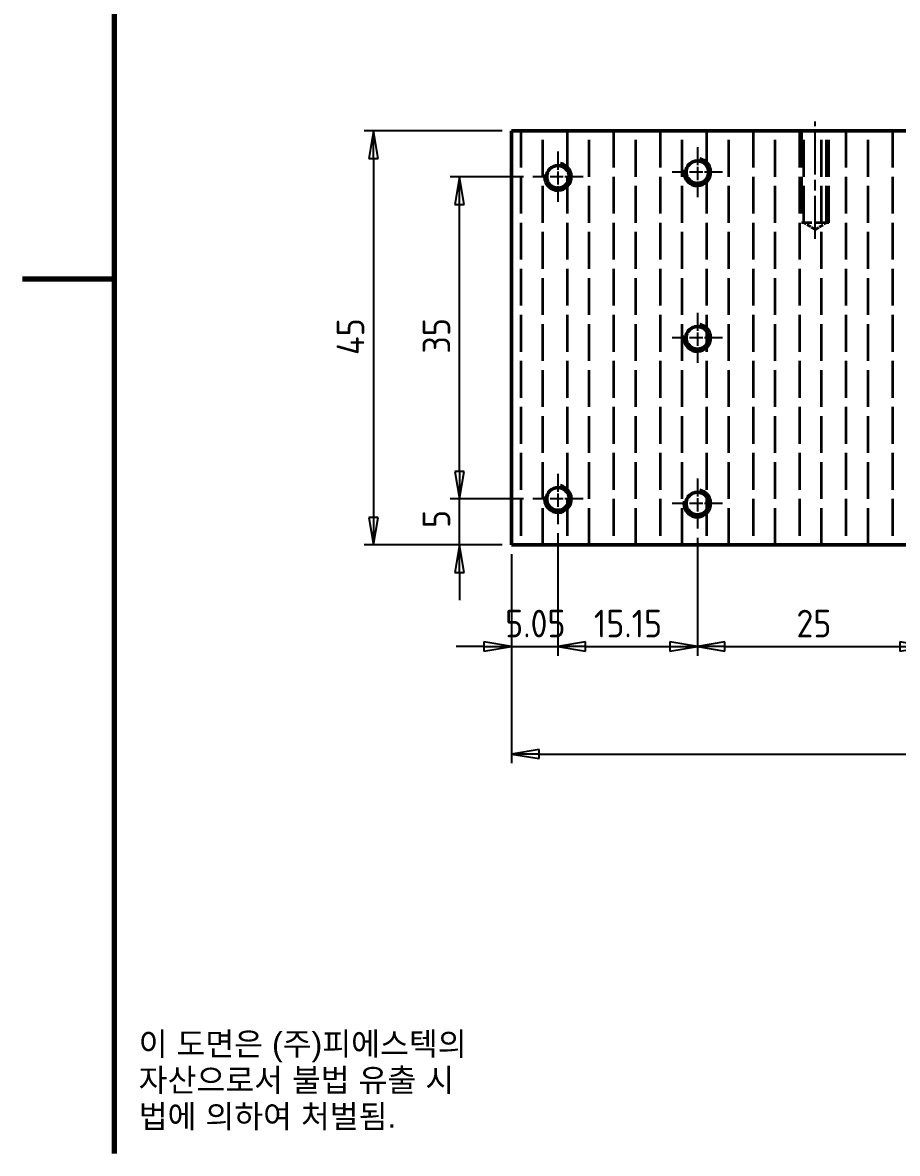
# Model space of a CAD drawing. Header units: millimetres. Extents: x 0 to 297, y 0 to 210.
# Drawn here: x 0 to 95.1, y 10 to 132.9 of the extents above; entities that cross this region are included whole.
import ezdxf

# ---------------------------------------------------------------- set-up
doc = ezdxf.new("R2010")
doc.units = ezdxf.units.MM
doc.linetypes.add('CHAIN', pattern=[0.3543, 0.2362, -0.0295, 0.0591, -0.0295])
doc.linetypes.add('DASHED', pattern=[0.2067, 0.1654, -0.0413])
doc.layers.get('0').update_dxf_attribs({"lineweight": 25})
for name, color, linetype, lineweight in [('가려진 것(ISO)', 5, 'DASHED', 35), ('가시적인 것(ISO)', 7, 'Continuous', 50), ('가시적인 좁은 것(ISO)', 1, 'Continuous', 35), ('경계(ISO)', 7, 'Continuous', 70), ('기호(ISO)', 7, 'Continuous', 25), ('중심 표식(ISO)', 1, 'Continuous', 25), ('중심선(ISO)', 1, 'Continuous', 25), ('치수(ISO)', 7, 'Continuous', 25)]:
    doc.layers.add(name, color=color, linetype=linetype, lineweight=lineweight)
doc.styles.add('ISO Proportional', font='arial.ttf')
doc.styles.add('ISO ProportionalPSTEK', font='isocp.shx')
doc.dimstyles.new('PSTEK', dxfattribs={"dimtxt": 3, "dimasz": 3, "dimexe": 1, "dimexo": 1, "dimgap": 1, "dimtad": 1, "dimrnd": 1e-08, "dimdsep": 46, "dimtxsty": 'ISO ProportionalPSTEK', "dimblk": 'Filled-1', "dimcen": 0.09, "dimdle": 10, "dimclrd": 3, "dimclre": 3, "dimclrt": 1, "dimadec": 1, "dimazin": 2, "dimtfac": 1, "dimtmove": 0, "dimatfit": 3, "dimfxl": 0, "dimtolj": 1, "dimlwd": -1, "dimlwe": -1, "dimarcsym": 0})

# ---------------------------------------------------------------- blocks, each defined once
blk = doc.blocks.new('경계 Default Border')
at = {"layer": '경계(ISO)', "flags": 128}
for points in [[(10, 10), (10, 200)], [(0, 105), (10, 105)]]:
    blk.add_lwpolyline(points, dxfattribs=at)
blk = doc.blocks.new('Filled-1')
at = {"color": 0}
for p, q in [((0, 0), (-1, 0.167)), ((-1, 0.167), (-1, -0.167)), ((-1, 0), (0, 0)), ((-1, -0.167), (0, 0))]:
    blk.add_line(p, q, dxfattribs=at)
at = {"color": 0, "flags": 128}
blk.add_lwpolyline([(-1, -0.167), (0, 0)], dxfattribs=at)
at = {"color": 0}
blk.add_solid([(-1, -0.167), (0, 0), (-1, 0.167), (-1, -0.167)], dxfattribs=at)
blk = doc.blocks.new('*D14')
at = {"layer": 'Defpoints', "color": 0}
for p in [(53.13, 76.1), (179.43, 76.1), (179.43, 53.39)]:
    blk.add_point(p, dxfattribs=at)
at = {"layer": '치수(ISO)', "color": 3}
for p, q in [((53.13, 75.1), (53.13, 52.39)), ((179.43, 75.1), (179.43, 52.39)), ((56.13, 53.39), (176.43, 53.39))]:
    blk.add_line(p, q, dxfattribs=at)
at = {"layer": '치수(ISO)', "color": 3, "xscale": 3, "yscale": 3, "zscale": 3, "rotation": 180}
blk.add_blockref('Filled-1', (53.13, 53.39), dxfattribs=at)
at = {"layer": '치수(ISO)', "color": 3, "xscale": 3, "yscale": 3, "zscale": 3}
blk.add_blockref('Filled-1', (179.43, 53.39), dxfattribs=at)
at = {"layer": '치수(ISO)', "color": 1, "insert": (112.32, 57.4), "char_height": 3, "attachment_point": 1, "style": 'ISO ProportionalPSTEK'}
blk.add_mtext('\\A1;126.3', dxfattribs=at)
blk = doc.blocks.new('*D15')
at = {"layer": 'Defpoints', "color": 0}
for p in [(58.18, 78.37), (53.13, 76.1), (58.18, 65.06)]:
    blk.add_point(p, dxfattribs=at)
at = {"layer": '치수(ISO)', "color": 3}
for p, q in [((58.18, 77.37), (58.18, 64.06)), ((53.13, 75.1), (53.13, 64.06)), ((50.13, 65.06), (47.13, 65.06)), ((53.13, 65.06), (58.18, 65.06)), ((61.18, 65.06), (64.18, 65.06))]:
    blk.add_line(p, q, dxfattribs=at)
at = {"layer": '치수(ISO)', "color": 3, "xscale": 3, "yscale": 3, "zscale": 3}
blk.add_blockref('Filled-1', (53.13, 65.06), dxfattribs=at)
at = {"layer": '치수(ISO)', "color": 3, "xscale": 3, "yscale": 3, "zscale": 3, "rotation": 180}
blk.add_blockref('Filled-1', (58.18, 65.06), dxfattribs=at)
at = {"layer": '치수(ISO)', "color": 1, "insert": (52.44, 69.06), "char_height": 3, "attachment_point": 1, "style": 'ISO ProportionalPSTEK'}
blk.add_mtext('\\A1;5.05', dxfattribs=at)
blk = doc.blocks.new('*D16')
at = {"layer": 'Defpoints', "color": 0}
for p in [(58.18, 78.37), (73.33, 77.87), (73.33, 65.06)]:
    blk.add_point(p, dxfattribs=at)
at = {"layer": '치수(ISO)', "color": 3}
for p, q in [((58.18, 77.37), (58.18, 64.06)), ((73.33, 76.87), (73.33, 64.06)), ((61.18, 65.06), (70.33, 65.06))]:
    blk.add_line(p, q, dxfattribs=at)
at = {"layer": '치수(ISO)', "color": 3, "xscale": 3, "yscale": 3, "zscale": 3, "rotation": 180}
blk.add_blockref('Filled-1', (58.18, 65.06), dxfattribs=at)
at = {"layer": '치수(ISO)', "color": 3, "xscale": 3, "yscale": 3, "zscale": 3}
blk.add_blockref('Filled-1', (73.33, 65.06), dxfattribs=at)
at = {"layer": '치수(ISO)', "color": 1, "insert": (62.08, 69.06), "char_height": 3, "attachment_point": 1, "style": 'ISO ProportionalPSTEK'}
blk.add_mtext('\\A1;15.15', dxfattribs=at)
blk = doc.blocks.new('*D17')
at = {"layer": 'Defpoints', "color": 0}
for p in [(73.33, 77.87), (98.33, 77.87), (98.33, 65.06)]:
    blk.add_point(p, dxfattribs=at)
at = {"layer": '치수(ISO)', "color": 3}
for p, q in [((73.33, 76.87), (73.33, 64.06)), ((98.33, 76.87), (98.33, 64.06)), ((76.33, 65.06), (95.33, 65.06))]:
    blk.add_line(p, q, dxfattribs=at)
at = {"layer": '치수(ISO)', "color": 3, "xscale": 3, "yscale": 3, "zscale": 3, "rotation": 180}
blk.add_blockref('Filled-1', (73.33, 65.06), dxfattribs=at)
at = {"layer": '치수(ISO)', "color": 3, "xscale": 3, "yscale": 3, "zscale": 3}
blk.add_blockref('Filled-1', (98.33, 65.06), dxfattribs=at)
at = {"layer": '치수(ISO)', "color": 1, "insert": (84.09, 69.06), "char_height": 3, "attachment_point": 1, "style": 'ISO ProportionalPSTEK'}
blk.add_mtext('\\A1;25', dxfattribs=at)
blk = doc.blocks.new('*D21')
at = {"layer": 'Defpoints', "color": 0}
for p in [(53.13, 121.1), (38.13, 76.1), (53.13, 76.1)]:
    blk.add_point(p, dxfattribs=at)
at = {"layer": '치수(ISO)', "color": 3}
for p, q in [((52.13, 121.1), (37.13, 121.1)), ((38.13, 118.1), (38.13, 79.1)), ((52.13, 76.1), (37.13, 76.1))]:
    blk.add_line(p, q, dxfattribs=at)
at = {"layer": '치수(ISO)', "color": 3, "xscale": 3, "yscale": 3, "zscale": 3}
for p, rotation in [((38.13, 121.1), 90), ((38.13, 76.1), 270)]:
    blk.add_blockref('Filled-1', p, dxfattribs=dict(at, rotation=rotation))
at = {"layer": '치수(ISO)', "color": 1, "insert": (34.13, 96.74), "char_height": 3, "attachment_point": 1, "rotation": 90, "style": 'ISO ProportionalPSTEK'}
blk.add_mtext('\\A1;45', dxfattribs=at)
blk = doc.blocks.new('*D22')
at = {"layer": 'Defpoints', "color": 0}
for p in [(47.47, 81.1), (55.45, 81.1), (53.13, 76.1)]:
    blk.add_point(p, dxfattribs=at)
at = {"layer": '치수(ISO)', "color": 3}
for p, q in [((47.47, 84.1), (47.47, 87.1)), ((54.45, 81.1), (46.47, 81.1)), ((47.47, 76.1), (47.47, 81.1)), ((52.13, 76.1), (46.47, 76.1)), ((47.47, 73.1), (47.47, 70.1))]:
    blk.add_line(p, q, dxfattribs=at)
at = {"layer": '치수(ISO)', "color": 3, "xscale": 3, "yscale": 3, "zscale": 3}
for p, rotation in [((47.47, 81.1), 270), ((47.47, 76.1), 90)]:
    blk.add_blockref('Filled-1', p, dxfattribs=dict(at, rotation=rotation))
at = {"layer": '치수(ISO)', "color": 1, "insert": (43.47, 77.94), "char_height": 3, "attachment_point": 1, "rotation": 90, "style": 'ISO ProportionalPSTEK'}
blk.add_mtext('\\A1;5', dxfattribs=at)
blk = doc.blocks.new('*D23')
at = {"layer": 'Defpoints', "color": 0}
for p in [(47.47, 116.1), (55.45, 116.1), (55.45, 81.1)]:
    blk.add_point(p, dxfattribs=at)
at = {"layer": '치수(ISO)', "color": 3}
for p, q in [((54.45, 116.1), (46.47, 116.1)), ((47.47, 84.1), (47.47, 113.1)), ((54.45, 81.1), (46.47, 81.1))]:
    blk.add_line(p, q, dxfattribs=at)
at = {"layer": '치수(ISO)', "color": 3, "xscale": 3, "yscale": 3, "zscale": 3}
for p, rotation in [((47.47, 116.1), 90), ((47.47, 81.1), 270)]:
    blk.add_blockref('Filled-1', p, dxfattribs=dict(at, rotation=rotation))
at = {"layer": '치수(ISO)', "color": 1, "insert": (43.47, 96.89), "char_height": 3, "attachment_point": 1, "rotation": 90, "style": 'ISO ProportionalPSTEK'}
blk.add_mtext('\\A1;35', dxfattribs=at)

msp = doc.modelspace()

# ---------------------------------------------------------------- linework, layer by layer
at = {"layer": '가려진 것(ISO)', "ltscale": 24.189648}
for p, q in [((54.129, 121.102), (54.129, 76.102)), ((56.529, 76.102), (56.529, 121.102)), ((59.179, 121.102), (59.179, 76.102)), ((61.579, 76.102), (61.579, 121.102)), ((64.229, 121.102), (64.229, 76.102)), ((66.629, 76.102), (66.629, 121.102)), ((69.279, 121.102), (69.279, 76.102)), ((71.679, 76.102), (71.679, 121.102)), ((74.329, 121.102), (74.329, 76.102)), ((76.729, 76.102), (76.729, 121.102)), ((79.379, 121.102), (79.379, 76.102)), ((81.779, 76.102), (81.779, 121.102)), ((84.429, 121.102), (84.429, 76.102)), ((84.629, 121.102), (84.629, 111.102)), ((84.9, 111.102), (84.9, 121.102)), ((86.829, 76.102), (86.829, 121.102)), ((87.359, 111.102), (87.359, 121.102)), ((87.629, 111.102), (87.629, 121.102)), ((89.479, 121.102), (89.479, 76.102)), ((91.879, 76.102), (91.879, 121.102)), ((94.529, 121.102), (94.529, 76.102))]:
    msp.add_line(p, q, dxfattribs=at)
at = {"layer": '가려진 것(ISO)', "ltscale": 8.975572}
msp.add_line((87.629, 111.102), (84.629, 111.102), dxfattribs=at)
at = {"layer": '가려진 것(ISO)', "ltscale": 2.731951}
for q in [(84.9, 111.102), (87.359, 111.102)]:
    msp.add_line((86.129, 110.364), q, dxfattribs=at)
at = {"layer": '가시적인 것(ISO)'}
for p, q in [((179.429, 121.102), (53.129, 121.102)), ((53.129, 121.102), (53.129, 76.102)), ((53.129, 76.102), (179.429, 76.102))]:
    msp.add_line(p, q, dxfattribs=at)
for centre in [(58.179, 116.102), (73.329, 116.602), (73.329, 98.602), (58.179, 81.102), (73.329, 80.602)]:
    msp.add_circle(centre, 1.23, dxfattribs=at)
at = {"layer": '가시적인 좁은 것(ISO)'}
for centre in [(73.329, 116.602), (58.179, 116.102), (73.329, 98.602), (58.179, 81.102), (73.329, 80.602)]:
    msp.add_arc(centre, 1.5, 170, 80, dxfattribs=at)
at = {"layer": '중심 표식(ISO)', "linetype": 'CHAIN', "ltscale": 6.065981}
for p, q in [((73.329, 119.332), (73.329, 113.873)), ((58.179, 118.832), (58.179, 113.373)), ((60.909, 116.102), (55.45, 116.102)), ((76.059, 116.602), (70.6, 116.602)), ((73.329, 101.332), (73.329, 95.873)), ((76.059, 98.602), (70.6, 98.602)), ((58.179, 83.832), (58.179, 78.373)), ((73.329, 83.332), (73.329, 77.873)), ((60.909, 81.102), (55.45, 81.102)), ((76.059, 80.602), (70.6, 80.602))]:
    msp.add_line(p, q, dxfattribs=at)
at = {"layer": '중심선(ISO)', "linetype": 'CHAIN', "ltscale": 19.757267}
msp.add_line((86.129, 109.364), (86.129, 122.102), dxfattribs=at)

# ---------------------------------------------------------------- block references
msp.add_blockref('경계 Default Border', (0, 0))

# ---------------------------------------------------------------- texts
at = {"layer": '기호(ISO)', "color": 7, "insert": (12.614, 23.15), "char_height": 2.5, "width": 39.3061, "attachment_point": 1, "line_spacing_factor": 0.944221, "style": 'ISO Proportional'}
msp.add_mtext('{\\fArial|b0|i0;\\H2.5000;이 도면은 (주)피에스텍의\\P자산으로서 불법 유출 시 \\P법에 의하여 처벌됨.}', dxfattribs=at)

# ---------------------------------------------------------------- dimensions: what is measured, and where the dimension line sits
at = {"layer": '치수(ISO)', "color": 3}
for base, p1, p2, angle, override, picture, middle in [((38.129, 76.102), (53.129, 121.102), (53.129, 76.102), 90, {"dimdec": 2, "dimtp": 0, "dimtm": 0, "dimtdec": 2, "dimtofl": 0, "dimatfit": 1}, '*D21', (38.129, 98.602)), ((47.466, 116.102), (55.45, 81.102), (55.45, 116.102), 90, {"dimdec": 2, "dimtp": 0, "dimtm": 0, "dimtdec": 2, "dimtofl": 0, "dimatfit": 1}, '*D23', (47.466, 98.602)), ((47.466, 81.102), (53.129, 76.102), (55.45, 81.102), 270, {"dimdec": 2, "dimtp": 0, "dimtm": 0, "dimtdec": 2, "dimtofl": 1, "dimatfit": 1}, '*D22', (47.466, 78.602)), ((58.179, 65.063), (53.129, 76.102), (58.179, 78.373), 180, {"dimdec": 2, "dimtp": 0, "dimtm": 0, "dimtdec": 2, "dimtofl": 1, "dimatfit": 1}, '*D15', (55.654, 65.063)), ((73.329, 65.063), (58.179, 78.373), (73.329, 77.873), 180, {"dimdec": 2, "dimblk2": 'Filled-1', "dimsah": 1, "dimtp": 0, "dimtm": 0, "dimtdec": 2, "dimtofl": 0, "dimatfit": 1}, '*D16', (65.744, 65.063)), ((98.329, 65.063), (73.329, 77.873), (98.329, 77.873), 180, {"dimdec": 2, "dimblk1": 'Filled-1', "dimblk2": 'Filled-1', "dimsah": 1, "dimtp": 0, "dimtm": 0, "dimtdec": 2, "dimtofl": 0, "dimatfit": 1}, '*D17', (85.839, 65.063)), ((179.429, 53.395), (53.129, 76.102), (179.429, 76.102), 180, {"dimdec": 2, "dimtp": 0, "dimtm": 0, "dimtdec": 2, "dimtofl": 0, "dimatfit": 1}, '*D14', (116.279, 53.395))]:
    dim = msp.add_linear_dim(base=base, p1=p1, p2=p2, angle=angle, dimstyle='PSTEK', override=override, dxfattribs=at)
    dim.commit()
    dim.dimension.update_dxf_attribs({"geometry": picture, "text_midpoint": middle, "dimtype": 160})

doc.saveas('drawing.dxf')
